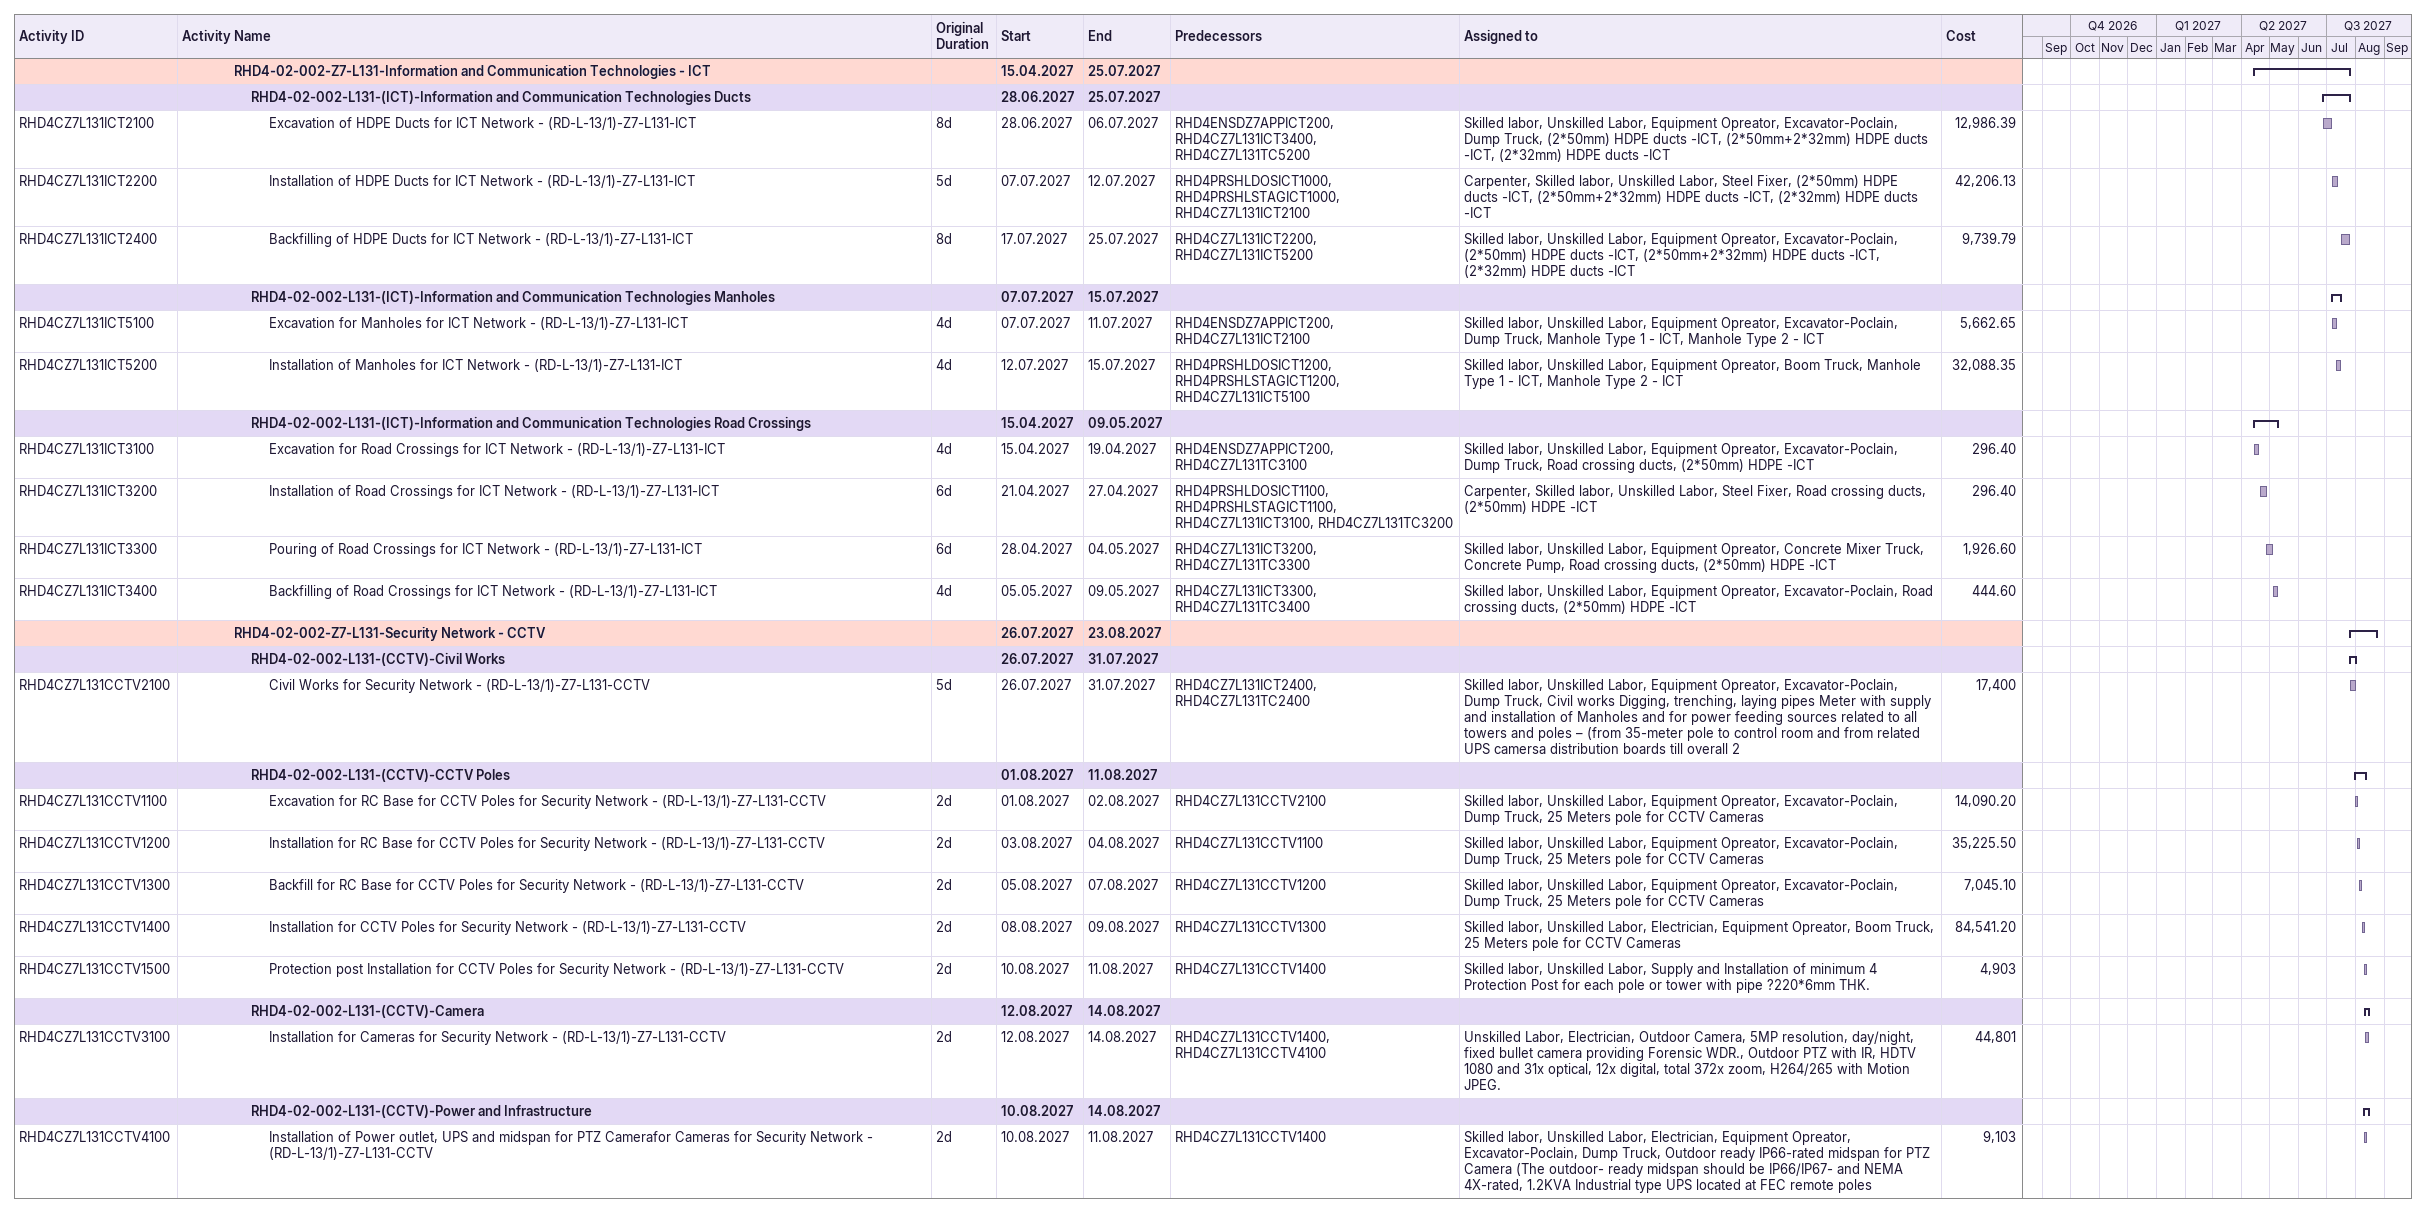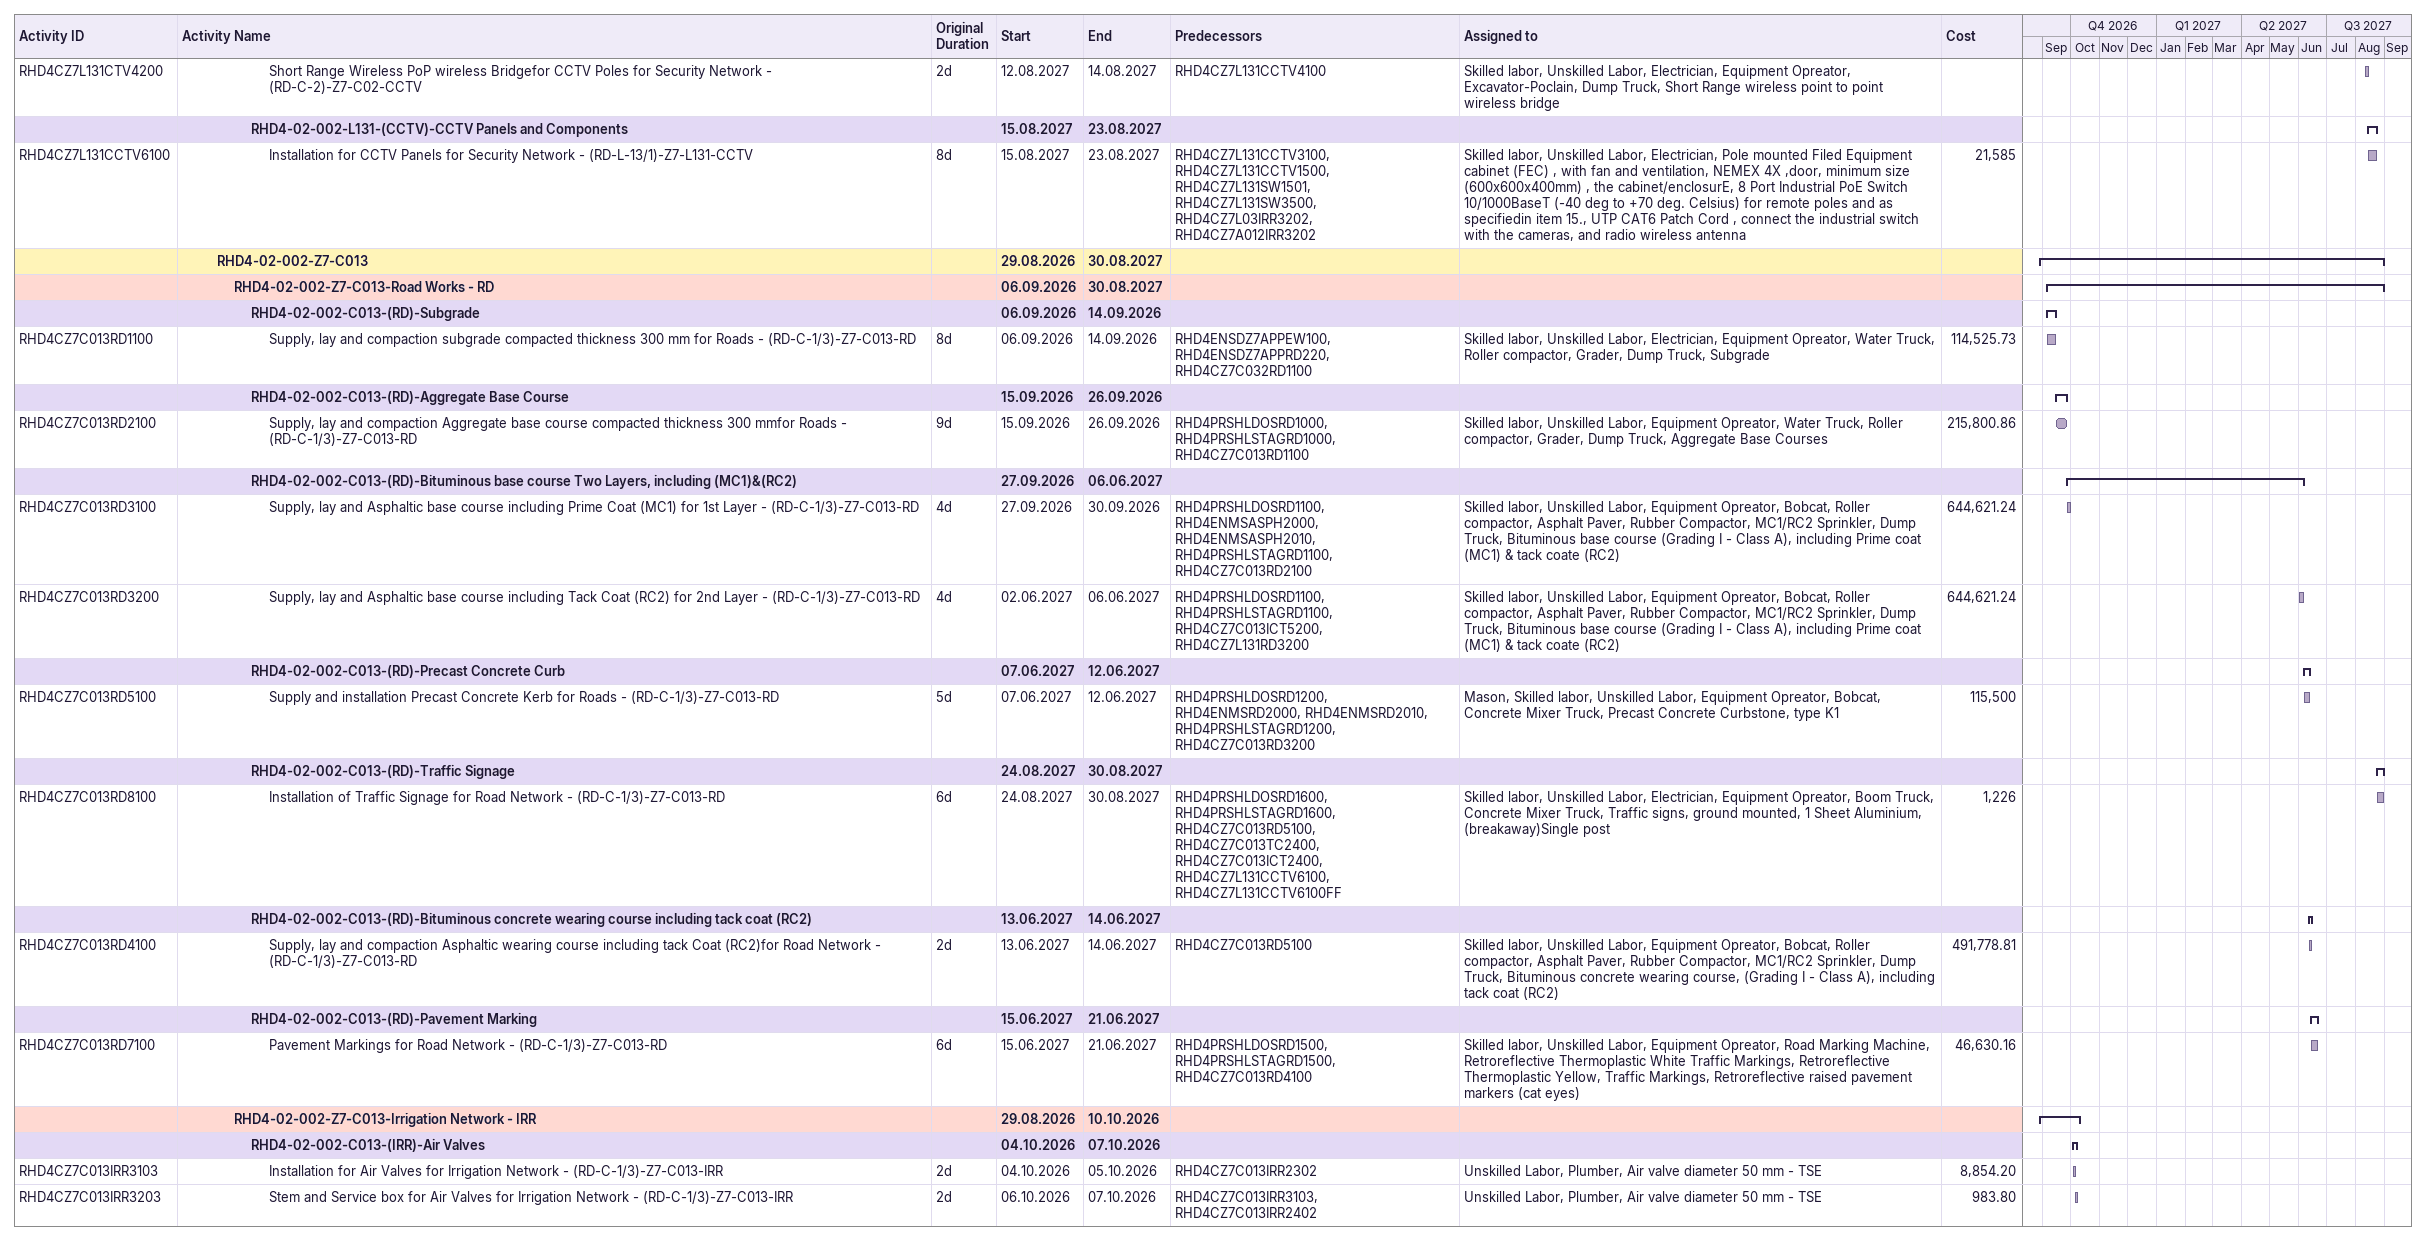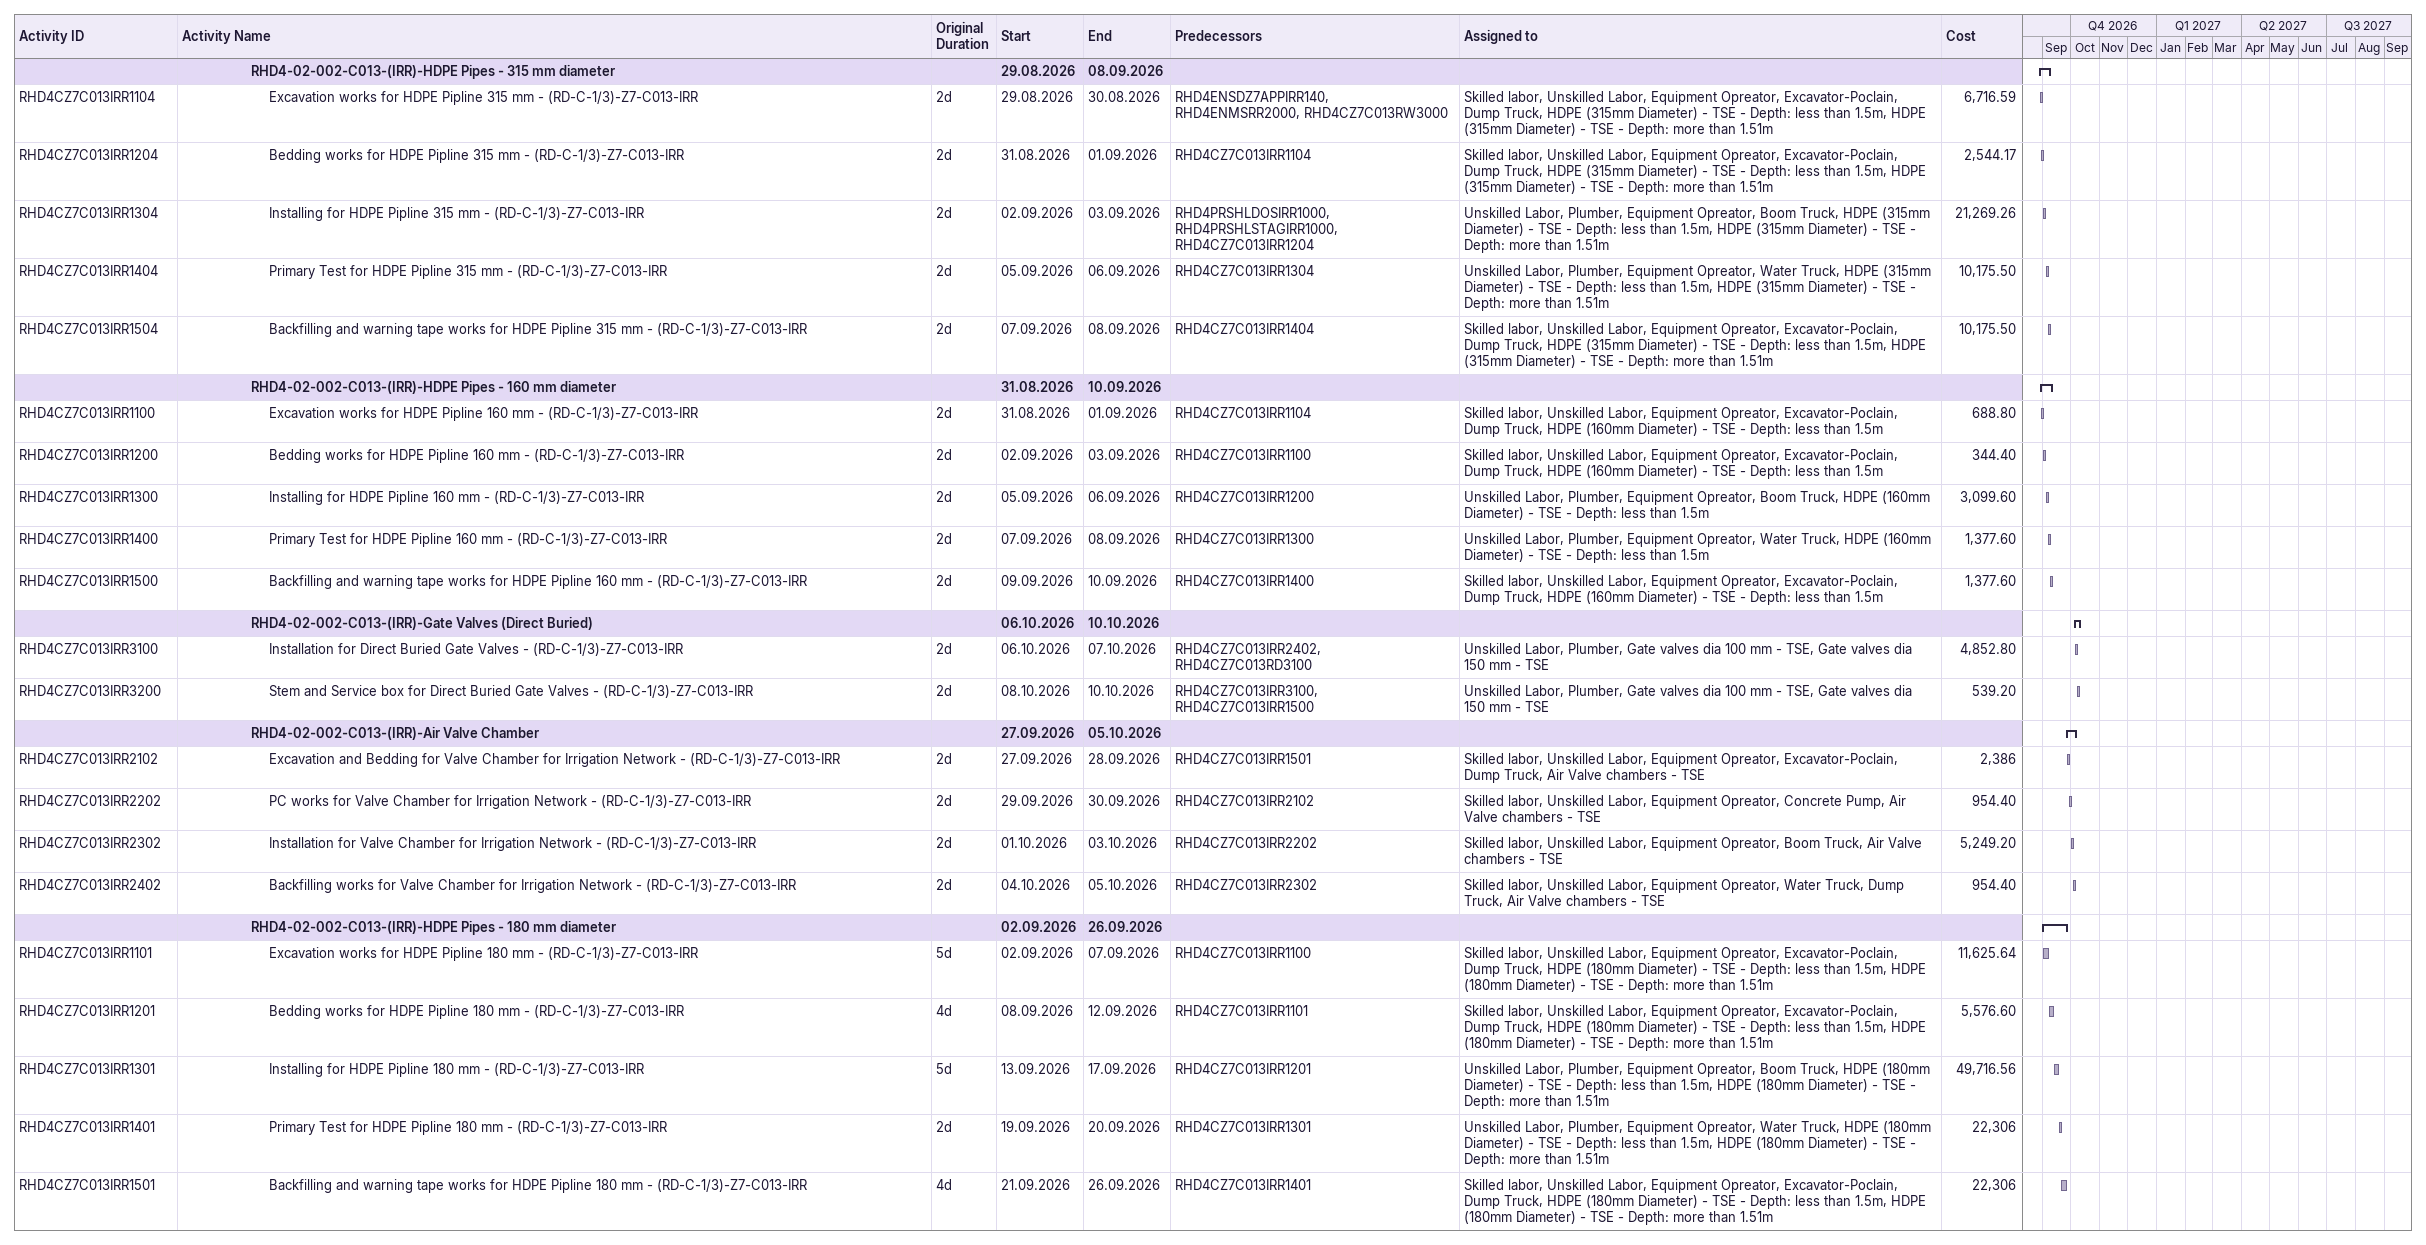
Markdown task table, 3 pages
| ID | Level | Task | Original duration | Start | Finish | Predecessors | Resources | Cost |
|---|---|---|---|---|---|---|---|---|
|  | 4 | **RHD4-02-002-Z7-L131-Information and Communication Technologies - ICT** |  | 2027-04-15 | 2027-07-25 |  |  |  |
|  | 5 | **RHD4-02-002-L131-(ICT)-Information and Communication Technologies Ducts** |  | 2027-06-28 | 2027-07-25 |  |  |  |
| RHD4CZ7L131ICT2100 | 6 | Excavation of HDPE Ducts for ICT Network - (RD-L-13/1)-Z7-L131-ICT | 8d | 2027-06-28 | 2027-07-06 | RHD4ENSDZ7APPICT200, RHD4CZ7L131ICT3400, RHD4CZ7L131TC5200 | Skilled labor, Unskilled Labor, Equipment Opreator, Excavator-Poclain, Dump Truck, (2*50mm) HDPE ducts -ICT, (2*50mm+2*32mm) HDPE ducts -ICT, (2*32mm) HDPE ducts -ICT | 12986.39 |
| RHD4CZ7L131ICT2200 | 6 | Installation of HDPE Ducts for ICT Network - (RD-L-13/1)-Z7-L131-ICT | 5d | 2027-07-07 | 2027-07-12 | RHD4PRSHLDOSICT1000, RHD4PRSHLSTAGICT1000, RHD4CZ7L131ICT2100 | Carpenter, Skilled labor, Unskilled Labor, Steel Fixer, (2*50mm) HDPE ducts -ICT, (2*50mm+2*32mm) HDPE ducts -ICT, (2*32mm) HDPE ducts -ICT | 42206.13 |
| RHD4CZ7L131ICT2400 | 6 | Backfilling of HDPE Ducts for ICT Network - (RD-L-13/1)-Z7-L131-ICT | 8d | 2027-07-17 | 2027-07-25 | RHD4CZ7L131ICT2200, RHD4CZ7L131ICT5200 | Skilled labor, Unskilled Labor, Equipment Opreator, Excavator-Poclain, (2*50mm) HDPE ducts -ICT, (2*50mm+2*32mm) HDPE ducts -ICT, (2*32mm) HDPE ducts -ICT | 9739.79 |
|  | 5 | **RHD4-02-002-L131-(ICT)-Information and Communication Technologies Manholes** |  | 2027-07-07 | 2027-07-15 |  |  |  |
| RHD4CZ7L131ICT5100 | 6 | Excavation for Manholes for ICT Network - (RD-L-13/1)-Z7-L131-ICT | 4d | 2027-07-07 | 2027-07-11 | RHD4ENSDZ7APPICT200, RHD4CZ7L131ICT2100 | Skilled labor, Unskilled Labor, Equipment Opreator, Excavator-Poclain, Dump Truck, Manhole Type 1 - ICT, Manhole Type 2 - ICT | 5662.65 |
| RHD4CZ7L131ICT5200 | 6 | Installation of Manholes for ICT Network - (RD-L-13/1)-Z7-L131-ICT | 4d | 2027-07-12 | 2027-07-15 | RHD4PRSHLDOSICT1200, RHD4PRSHLSTAGICT1200, RHD4CZ7L131ICT5100 | Skilled labor, Unskilled Labor, Equipment Opreator, Boom Truck, Manhole Type 1 - ICT, Manhole Type 2 - ICT | 32088.35 |
|  | 5 | **RHD4-02-002-L131-(ICT)-Information and Communication Technologies Road Crossings** |  | 2027-04-15 | 2027-05-09 |  |  |  |
| RHD4CZ7L131ICT3100 | 6 | Excavation for Road Crossings for ICT Network - (RD-L-13/1)-Z7-L131-ICT | 4d | 2027-04-15 | 2027-04-19 | RHD4ENSDZ7APPICT200, RHD4CZ7L131TC3100 | Skilled labor, Unskilled Labor, Equipment Opreator, Excavator-Poclain, Dump Truck, Road crossing ducts, (2*50mm) HDPE -ICT | 296.40 |
| RHD4CZ7L131ICT3200 | 6 | Installation of Road Crossings for ICT Network - (RD-L-13/1)-Z7-L131-ICT | 6d | 2027-04-21 | 2027-04-27 | RHD4PRSHLDOSICT1100, RHD4PRSHLSTAGICT1100, RHD4CZ7L131ICT3100, RHD4CZ7L131TC3200 | Carpenter, Skilled labor, Unskilled Labor, Steel Fixer, Road crossing ducts, (2*50mm) HDPE -ICT | 296.40 |
| RHD4CZ7L131ICT3300 | 6 | Pouring of Road Crossings for ICT Network - (RD-L-13/1)-Z7-L131-ICT | 6d | 2027-04-28 | 2027-05-04 | RHD4CZ7L131ICT3200, RHD4CZ7L131TC3300 | Skilled labor, Unskilled Labor, Equipment Opreator, Concrete Mixer Truck, Concrete Pump, Road crossing ducts, (2*50mm) HDPE -ICT | 1926.60 |
| RHD4CZ7L131ICT3400 | 6 | Backfilling of Road Crossings for ICT Network - (RD-L-13/1)-Z7-L131-ICT | 4d | 2027-05-05 | 2027-05-09 | RHD4CZ7L131ICT3300, RHD4CZ7L131TC3400 | Skilled labor, Unskilled Labor, Equipment Opreator, Excavator-Poclain, Road crossing ducts, (2*50mm) HDPE -ICT | 444.60 |
|  | 4 | **RHD4-02-002-Z7-L131-Security Network - CCTV** |  | 2027-07-26 | 2027-08-23 |  |  |  |
|  | 5 | **RHD4-02-002-L131-(CCTV)-Civil Works** |  | 2027-07-26 | 2027-07-31 |  |  |  |
| RHD4CZ7L131CCTV2100 | 6 | Civil Works for Security Network - (RD-L-13/1)-Z7-L131-CCTV | 5d | 2027-07-26 | 2027-07-31 | RHD4CZ7L131ICT2400, RHD4CZ7L131TC2400 | Skilled labor, Unskilled Labor, Equipment Opreator, Excavator-Poclain, Dump Truck, Civil works Digging, trenching, laying pipes Meter with supply and installation of Manholes and for power feeding sources related to all towers and poles – (from 35-meter pole to control room and from related UPS camersa distribution boards till overall 2 | 17400 |
|  | 5 | **RHD4-02-002-L131-(CCTV)-CCTV Poles** |  | 2027-08-01 | 2027-08-11 |  |  |  |
| RHD4CZ7L131CCTV1100 | 6 | Excavation for RC Base for CCTV Poles for Security Network - (RD-L-13/1)-Z7-L131-CCTV | 2d | 2027-08-01 | 2027-08-02 | RHD4CZ7L131CCTV2100 | Skilled labor, Unskilled Labor, Equipment Opreator, Excavator-Poclain, Dump Truck, 25 Meters pole for CCTV Cameras | 14090.20 |
| RHD4CZ7L131CCTV1200 | 6 | Installation for RC Base for CCTV Poles for Security Network - (RD-L-13/1)-Z7-L131-CCTV | 2d | 2027-08-03 | 2027-08-04 | RHD4CZ7L131CCTV1100 | Skilled labor, Unskilled Labor, Equipment Opreator, Excavator-Poclain, Dump Truck, 25 Meters pole for CCTV Cameras | 35225.50 |
| RHD4CZ7L131CCTV1300 | 6 | Backfill for RC Base for CCTV Poles for Security Network - (RD-L-13/1)-Z7-L131-CCTV | 2d | 2027-08-05 | 2027-08-07 | RHD4CZ7L131CCTV1200 | Skilled labor, Unskilled Labor, Equipment Opreator, Excavator-Poclain, Dump Truck, 25 Meters pole for CCTV Cameras | 7045.10 |
| RHD4CZ7L131CCTV1400 | 6 | Installation for CCTV Poles for Security Network - (RD-L-13/1)-Z7-L131-CCTV | 2d | 2027-08-08 | 2027-08-09 | RHD4CZ7L131CCTV1300 | Skilled labor, Unskilled Labor, Electrician, Equipment Opreator, Boom Truck, 25 Meters pole for CCTV Cameras | 84541.20 |
| RHD4CZ7L131CCTV1500 | 6 | Protection post Installation for CCTV Poles for Security Network - (RD-L-13/1)-Z7-L131-CCTV | 2d | 2027-08-10 | 2027-08-11 | RHD4CZ7L131CCTV1400 | Skilled labor, Unskilled Labor, Supply and Installation of minimum 4 Protection Post for each pole or tower with pipe ?220*6mm THK. | 4903 |
|  | 5 | **RHD4-02-002-L131-(CCTV)-Camera** |  | 2027-08-12 | 2027-08-14 |  |  |  |
| RHD4CZ7L131CCTV3100 | 6 | Installation for Cameras for Security Network - (RD-L-13/1)-Z7-L131-CCTV | 2d | 2027-08-12 | 2027-08-14 | RHD4CZ7L131CCTV1400, RHD4CZ7L131CCTV4100 | Unskilled Labor, Electrician, Outdoor Camera, 5MP resolution, day/night, fixed bullet camera providing Forensic WDR., Outdoor PTZ with IR, HDTV 1080 and 31x optical, 12x digital, total 372x zoom, H264/265 with Motion JPEG. | 44801 |
|  | 5 | **RHD4-02-002-L131-(CCTV)-Power and Infrastructure** |  | 2027-08-10 | 2027-08-14 |  |  |  |
| RHD4CZ7L131CCTV4100 | 6 | Installation of Power outlet, UPS and midspan for PTZ Camerafor Cameras for Security Network - (RD-L-13/1)-Z7-L131-CCTV | 2d | 2027-08-10 | 2027-08-11 | RHD4CZ7L131CCTV1400 | Skilled labor, Unskilled Labor, Electrician, Equipment Opreator, Excavator-Poclain, Dump Truck, Outdoor ready IP66-rated midspan for PTZ Camera (The outdoor- ready midspan should be IP66/IP67- and NEMA 4X-rated, 1.2KVA Industrial type UPS located at FEC remote poles | 9103 |
| RHD4CZ7L131CTV4200 | 6 | Short Range Wireless PoP wireless Bridgefor CCTV Poles for Security Network - (RD-C-2)-Z7-C02-CCTV | 2d | 2027-08-12 | 2027-08-14 | RHD4CZ7L131CCTV4100 | Skilled labor, Unskilled Labor, Electrician, Equipment Opreator, Excavator-Poclain, Dump Truck, Short Range wireless point to point wireless bridge |  |
|  | 5 | **RHD4-02-002-L131-(CCTV)-CCTV Panels and Components** |  | 2027-08-15 | 2027-08-23 |  |  |  |
| RHD4CZ7L131CCTV6100 | 6 | Installation for CCTV Panels for Security Network - (RD-L-13/1)-Z7-L131-CCTV | 8d | 2027-08-15 | 2027-08-23 | RHD4CZ7L131CCTV3100, RHD4CZ7L131CCTV1500, RHD4CZ7L131SW1501, RHD4CZ7L131SW3500, RHD4CZ7L03IRR3202, RHD4CZ7A012IRR3202 | Skilled labor, Unskilled Labor, Electrician, Pole mounted Filed Equipment cabinet (FEC) , with fan and ventilation, NEMEX 4X ,door, minimum size (600x600x400mm) , the cabinet/enclosurE, 8 Port Industrial PoE Switch 10/1000BaseT (-40 deg to +70 deg. Celsius) for remote poles and as specifiedin item 15., UTP CAT6 Patch Cord , connect the industrial switch with the cameras, and radio wireless antenna | 21585 |
|  | 3 | **RHD4-02-002-Z7-C013** |  | 2026-08-29 | 2027-08-30 |  |  |  |
|  | 4 | **RHD4-02-002-Z7-C013-Road Works - RD** |  | 2026-09-06 | 2027-08-30 |  |  |  |
|  | 5 | **RHD4-02-002-C013-(RD)-Subgrade** |  | 2026-09-06 | 2026-09-14 |  |  |  |
| RHD4CZ7C013RD1100 | 6 | Supply, lay and compaction subgrade compacted thickness 300 mm for Roads - (RD-C-1/3)-Z7-C013-RD | 8d | 2026-09-06 | 2026-09-14 | RHD4ENSDZ7APPEW100, RHD4ENSDZ7APPRD220, RHD4CZ7C032RD1100 | Skilled labor, Unskilled Labor, Electrician, Equipment Opreator, Water Truck, Roller compactor, Grader, Dump Truck, Subgrade | 114525.73 |
|  | 5 | **RHD4-02-002-C013-(RD)-Aggregate Base Course** |  | 2026-09-15 | 2026-09-26 |  |  |  |
| RHD4CZ7C013RD2100 | 6 | Supply, lay and compaction Aggregate base course compacted thickness 300 mmfor Roads - (RD-C-1/3)-Z7-C013-RD | 9d | 2026-09-15 | 2026-09-26 | RHD4PRSHLDOSRD1000, RHD4PRSHLSTAGRD1000, RHD4CZ7C013RD1100 | Skilled labor, Unskilled Labor, Equipment Opreator, Water Truck, Roller compactor, Grader, Dump Truck, Aggregate Base Courses | 215800.86 |
|  | 5 | **RHD4-02-002-C013-(RD)-Bituminous base course Two Layers, including (MC1)&(RC2)** |  | 2026-09-27 | 2027-06-06 |  |  |  |
| RHD4CZ7C013RD3100 | 6 | Supply, lay and Asphaltic base course including Prime Coat (MC1) for 1st Layer - (RD-C-1/3)-Z7-C013-RD | 4d | 2026-09-27 | 2026-09-30 | RHD4PRSHLDOSRD1100, RHD4ENMSASPH2000, RHD4ENMSASPH2010, RHD4PRSHLSTAGRD1100, RHD4CZ7C013RD2100 | Skilled labor, Unskilled Labor, Equipment Opreator, Bobcat, Roller compactor, Asphalt Paver, Rubber Compactor, MC1/RC2 Sprinkler, Dump Truck, Bituminous base course (Grading I - Class A), including Prime coat (MC1) & tack coate (RC2) | 644621.24 |
| RHD4CZ7C013RD3200 | 6 | Supply, lay and Asphaltic base course including Tack Coat (RC2) for 2nd Layer - (RD-C-1/3)-Z7-C013-RD | 4d | 2027-06-02 | 2027-06-06 | RHD4PRSHLDOSRD1100, RHD4PRSHLSTAGRD1100, RHD4CZ7C013ICT5200, RHD4CZ7L131RD3200 | Skilled labor, Unskilled Labor, Equipment Opreator, Bobcat, Roller compactor, Asphalt Paver, Rubber Compactor, MC1/RC2 Sprinkler, Dump Truck, Bituminous base course (Grading I - Class A), including Prime coat (MC1) & tack coate (RC2) | 644621.24 |
|  | 5 | **RHD4-02-002-C013-(RD)-Precast Concrete Curb** |  | 2027-06-07 | 2027-06-12 |  |  |  |
| RHD4CZ7C013RD5100 | 6 | Supply and installation Precast Concrete Kerb for Roads - (RD-C-1/3)-Z7-C013-RD | 5d | 2027-06-07 | 2027-06-12 | RHD4PRSHLDOSRD1200, RHD4ENMSRD2000, RHD4ENMSRD2010, RHD4PRSHLSTAGRD1200, RHD4CZ7C013RD3200 | Mason, Skilled labor, Unskilled Labor, Equipment Opreator, Bobcat, Concrete Mixer Truck, Precast Concrete Curbstone, type K1 | 115500 |
|  | 5 | **RHD4-02-002-C013-(RD)-Traffic Signage** |  | 2027-08-24 | 2027-08-30 |  |  |  |
| RHD4CZ7C013RD8100 | 6 | Installation of Traffic Signage for Road Network - (RD-C-1/3)-Z7-C013-RD | 6d | 2027-08-24 | 2027-08-30 | RHD4PRSHLDOSRD1600, RHD4PRSHLSTAGRD1600, RHD4CZ7C013RD5100, RHD4CZ7C013TC2400, RHD4CZ7C013ICT2400, RHD4CZ7L131CCTV6100, RHD4CZ7L131CCTV6100FF | Skilled labor, Unskilled Labor, Electrician, Equipment Opreator, Boom Truck, Concrete Mixer Truck, Traffic signs, ground mounted, 1 Sheet Aluminium, (breakaway)Single post | 1226 |
|  | 5 | **RHD4-02-002-C013-(RD)-Bituminous concrete wearing course including tack coat (RC2)** |  | 2027-06-13 | 2027-06-14 |  |  |  |
| RHD4CZ7C013RD4100 | 6 | Supply, lay and compaction Asphaltic wearing course including tack Coat (RC2)for Road Network - (RD-C-1/3)-Z7-C013-RD | 2d | 2027-06-13 | 2027-06-14 | RHD4CZ7C013RD5100 | Skilled labor, Unskilled Labor, Equipment Opreator, Bobcat, Roller compactor, Asphalt Paver, Rubber Compactor, MC1/RC2 Sprinkler, Dump Truck, Bituminous concrete wearing course, (Grading I - Class A), including tack coat (RC2) | 491778.81 |
|  | 5 | **RHD4-02-002-C013-(RD)-Pavement Marking** |  | 2027-06-15 | 2027-06-21 |  |  |  |
| RHD4CZ7C013RD7100 | 6 | Pavement Markings for Road Network - (RD-C-1/3)-Z7-C013-RD | 6d | 2027-06-15 | 2027-06-21 | RHD4PRSHLDOSRD1500, RHD4PRSHLSTAGRD1500, RHD4CZ7C013RD4100 | Skilled labor, Unskilled Labor, Equipment Opreator, Road Marking Machine, Retroreflective Thermoplastic White Traffic Markings, Retroreflective Thermoplastic Yellow, Traffic Markings, Retroreflective raised pavement markers (cat eyes) | 46630.16 |
|  | 4 | **RHD4-02-002-Z7-C013-Irrigation Network - IRR** |  | 2026-08-29 | 2026-10-10 |  |  |  |
|  | 5 | **RHD4-02-002-C013-(IRR)-Air Valves** |  | 2026-10-04 | 2026-10-07 |  |  |  |
| RHD4CZ7C013IRR3103 | 6 | Installation for Air Valves for Irrigation Network - (RD-C-1/3)-Z7-C013-IRR | 2d | 2026-10-04 | 2026-10-05 | RHD4CZ7C013IRR2302 | Unskilled Labor, Plumber, Air valve diameter 50 mm - TSE | 8854.20 |
| RHD4CZ7C013IRR3203 | 6 | Stem and Service box for Air Valves for Irrigation Network - (RD-C-1/3)-Z7-C013-IRR | 2d | 2026-10-06 | 2026-10-07 | RHD4CZ7C013IRR3103, RHD4CZ7C013IRR2402 | Unskilled Labor, Plumber, Air valve diameter 50 mm - TSE | 983.80 |
|  | 5 | **RHD4-02-002-C013-(IRR)-HDPE Pipes - 315 mm diameter** |  | 2026-08-29 | 2026-09-08 |  |  |  |
| RHD4CZ7C013IRR1104 | 6 | Excavation works for HDPE Pipline 315 mm - (RD-C-1/3)-Z7-C013-IRR | 2d | 2026-08-29 | 2026-08-30 | RHD4ENSDZ7APPIRR140, RHD4ENMSRR2000, RHD4CZ7C013RW3000 | Skilled labor, Unskilled Labor, Equipment Opreator, Excavator-Poclain, Dump Truck, HDPE (315mm Diameter) - TSE - Depth: less than 1.5m, HDPE (315mm Diameter) - TSE - Depth: more than 1.51m | 6716.59 |
| RHD4CZ7C013IRR1204 | 6 | Bedding works for HDPE Pipline 315 mm - (RD-C-1/3)-Z7-C013-IRR | 2d | 2026-08-31 | 2026-09-01 | RHD4CZ7C013IRR1104 | Skilled labor, Unskilled Labor, Equipment Opreator, Excavator-Poclain, Dump Truck, HDPE (315mm Diameter) - TSE - Depth: less than 1.5m, HDPE (315mm Diameter) - TSE - Depth: more than 1.51m | 2544.17 |
| RHD4CZ7C013IRR1304 | 6 | Installing for HDPE Pipline 315 mm - (RD-C-1/3)-Z7-C013-IRR | 2d | 2026-09-02 | 2026-09-03 | RHD4PRSHLDOSIRR1000, RHD4PRSHLSTAGIRR1000, RHD4CZ7C013IRR1204 | Unskilled Labor, Plumber, Equipment Opreator, Boom Truck, HDPE (315mm Diameter) - TSE - Depth: less than 1.5m, HDPE (315mm Diameter) - TSE - Depth: more than 1.51m | 21269.26 |
| RHD4CZ7C013IRR1404 | 6 | Primary Test for HDPE Pipline 315 mm - (RD-C-1/3)-Z7-C013-IRR | 2d | 2026-09-05 | 2026-09-06 | RHD4CZ7C013IRR1304 | Unskilled Labor, Plumber, Equipment Opreator, Water Truck, HDPE (315mm Diameter) - TSE - Depth: less than 1.5m, HDPE (315mm Diameter) - TSE - Depth: more than 1.51m | 10175.50 |
| RHD4CZ7C013IRR1504 | 6 | Backfilling and warning tape works for HDPE Pipline 315 mm - (RD-C-1/3)-Z7-C013-IRR | 2d | 2026-09-07 | 2026-09-08 | RHD4CZ7C013IRR1404 | Skilled labor, Unskilled Labor, Equipment Opreator, Excavator-Poclain, Dump Truck, HDPE (315mm Diameter) - TSE - Depth: less than 1.5m, HDPE (315mm Diameter) - TSE - Depth: more than 1.51m | 10175.50 |
|  | 5 | **RHD4-02-002-C013-(IRR)-HDPE Pipes - 160 mm diameter** |  | 2026-08-31 | 2026-09-10 |  |  |  |
| RHD4CZ7C013IRR1100 | 6 | Excavation works for HDPE Pipline 160 mm - (RD-C-1/3)-Z7-C013-IRR | 2d | 2026-08-31 | 2026-09-01 | RHD4CZ7C013IRR1104 | Skilled labor, Unskilled Labor, Equipment Opreator, Excavator-Poclain, Dump Truck, HDPE (160mm Diameter) - TSE - Depth: less than 1.5m | 688.80 |
| RHD4CZ7C013IRR1200 | 6 | Bedding works for HDPE Pipline 160 mm - (RD-C-1/3)-Z7-C013-IRR | 2d | 2026-09-02 | 2026-09-03 | RHD4CZ7C013IRR1100 | Skilled labor, Unskilled Labor, Equipment Opreator, Excavator-Poclain, Dump Truck, HDPE (160mm Diameter) - TSE - Depth: less than 1.5m | 344.40 |
| RHD4CZ7C013IRR1300 | 6 | Installing for HDPE Pipline 160 mm - (RD-C-1/3)-Z7-C013-IRR | 2d | 2026-09-05 | 2026-09-06 | RHD4CZ7C013IRR1200 | Unskilled Labor, Plumber, Equipment Opreator, Boom Truck, HDPE (160mm Diameter) - TSE - Depth: less than 1.5m | 3099.60 |
| RHD4CZ7C013IRR1400 | 6 | Primary Test for HDPE Pipline 160 mm - (RD-C-1/3)-Z7-C013-IRR | 2d | 2026-09-07 | 2026-09-08 | RHD4CZ7C013IRR1300 | Unskilled Labor, Plumber, Equipment Opreator, Water Truck, HDPE (160mm Diameter) - TSE - Depth: less than 1.5m | 1377.60 |
| RHD4CZ7C013IRR1500 | 6 | Backfilling and warning tape works for HDPE Pipline 160 mm - (RD-C-1/3)-Z7-C013-IRR | 2d | 2026-09-09 | 2026-09-10 | RHD4CZ7C013IRR1400 | Skilled labor, Unskilled Labor, Equipment Opreator, Excavator-Poclain, Dump Truck, HDPE (160mm Diameter) - TSE - Depth: less than 1.5m | 1377.60 |
|  | 5 | **RHD4-02-002-C013-(IRR)-Gate Valves (Direct Buried)** |  | 2026-10-06 | 2026-10-10 |  |  |  |
| RHD4CZ7C013IRR3100 | 6 | Installation for Direct Buried Gate Valves - (RD-C-1/3)-Z7-C013-IRR | 2d | 2026-10-06 | 2026-10-07 | RHD4CZ7C013IRR2402, RHD4CZ7C013RD3100 | Unskilled Labor, Plumber, Gate valves dia 100 mm - TSE, Gate valves dia 150 mm - TSE | 4852.80 |
| RHD4CZ7C013IRR3200 | 6 | Stem and Service box for Direct Buried Gate Valves - (RD-C-1/3)-Z7-C013-IRR | 2d | 2026-10-08 | 2026-10-10 | RHD4CZ7C013IRR3100, RHD4CZ7C013IRR1500 | Unskilled Labor, Plumber, Gate valves dia 100 mm - TSE, Gate valves dia 150 mm - TSE | 539.20 |
|  | 5 | **RHD4-02-002-C013-(IRR)-Air Valve Chamber** |  | 2026-09-27 | 2026-10-05 |  |  |  |
| RHD4CZ7C013IRR2102 | 6 | Excavation and Bedding for Valve Chamber for Irrigation Network - (RD-C-1/3)-Z7-C013-IRR | 2d | 2026-09-27 | 2026-09-28 | RHD4CZ7C013IRR1501 | Skilled labor, Unskilled Labor, Equipment Opreator, Excavator-Poclain, Dump Truck, Air Valve chambers - TSE | 2386 |
| RHD4CZ7C013IRR2202 | 6 | PC works for Valve Chamber for Irrigation Network - (RD-C-1/3)-Z7-C013-IRR | 2d | 2026-09-29 | 2026-09-30 | RHD4CZ7C013IRR2102 | Skilled labor, Unskilled Labor, Equipment Opreator, Concrete Pump, Air Valve chambers - TSE | 954.40 |
| RHD4CZ7C013IRR2302 | 6 | Installation for Valve Chamber for Irrigation Network - (RD-C-1/3)-Z7-C013-IRR | 2d | 2026-10-01 | 2026-10-03 | RHD4CZ7C013IRR2202 | Skilled labor, Unskilled Labor, Equipment Opreator, Boom Truck, Air Valve chambers - TSE | 5249.20 |
| RHD4CZ7C013IRR2402 | 6 | Backfilling works for Valve Chamber for Irrigation Network - (RD-C-1/3)-Z7-C013-IRR | 2d | 2026-10-04 | 2026-10-05 | RHD4CZ7C013IRR2302 | Skilled labor, Unskilled Labor, Equipment Opreator, Water Truck, Dump Truck, Air Valve chambers - TSE | 954.40 |
|  | 5 | **RHD4-02-002-C013-(IRR)-HDPE Pipes - 180 mm diameter** |  | 2026-09-02 | 2026-09-26 |  |  |  |
| RHD4CZ7C013IRR1101 | 6 | Excavation works for HDPE Pipline 180 mm - (RD-C-1/3)-Z7-C013-IRR | 5d | 2026-09-02 | 2026-09-07 | RHD4CZ7C013IRR1100 | Skilled labor, Unskilled Labor, Equipment Opreator, Excavator-Poclain, Dump Truck, HDPE (180mm Diameter) - TSE - Depth: less than 1.5m, HDPE (180mm Diameter) - TSE - Depth: more than 1.51m | 11625.64 |
| RHD4CZ7C013IRR1201 | 6 | Bedding works for HDPE Pipline 180 mm - (RD-C-1/3)-Z7-C013-IRR | 4d | 2026-09-08 | 2026-09-12 | RHD4CZ7C013IRR1101 | Skilled labor, Unskilled Labor, Equipment Opreator, Excavator-Poclain, Dump Truck, HDPE (180mm Diameter) - TSE - Depth: less than 1.5m, HDPE (180mm Diameter) - TSE - Depth: more than 1.51m | 5576.60 |
| RHD4CZ7C013IRR1301 | 6 | Installing for HDPE Pipline 180 mm - (RD-C-1/3)-Z7-C013-IRR | 5d | 2026-09-13 | 2026-09-17 | RHD4CZ7C013IRR1201 | Unskilled Labor, Plumber, Equipment Opreator, Boom Truck, HDPE (180mm Diameter) - TSE - Depth: less than 1.5m, HDPE (180mm Diameter) - TSE - Depth: more than 1.51m | 49716.56 |
| RHD4CZ7C013IRR1401 | 6 | Primary Test for HDPE Pipline 180 mm - (RD-C-1/3)-Z7-C013-IRR | 2d | 2026-09-19 | 2026-09-20 | RHD4CZ7C013IRR1301 | Unskilled Labor, Plumber, Equipment Opreator, Water Truck, HDPE (180mm Diameter) - TSE - Depth: less than 1.5m, HDPE (180mm Diameter) - TSE - Depth: more than 1.51m | 22306 |
| RHD4CZ7C013IRR1501 | 6 | Backfilling and warning tape works for HDPE Pipline 180 mm - (RD-C-1/3)-Z7-C013-IRR | 4d | 2026-09-21 | 2026-09-26 | RHD4CZ7C013IRR1401 | Skilled labor, Unskilled Labor, Equipment Opreator, Excavator-Poclain, Dump Truck, HDPE (180mm Diameter) - TSE - Depth: less than 1.5m, HDPE (180mm Diameter) - TSE - Depth: more than 1.51m | 22306 |
